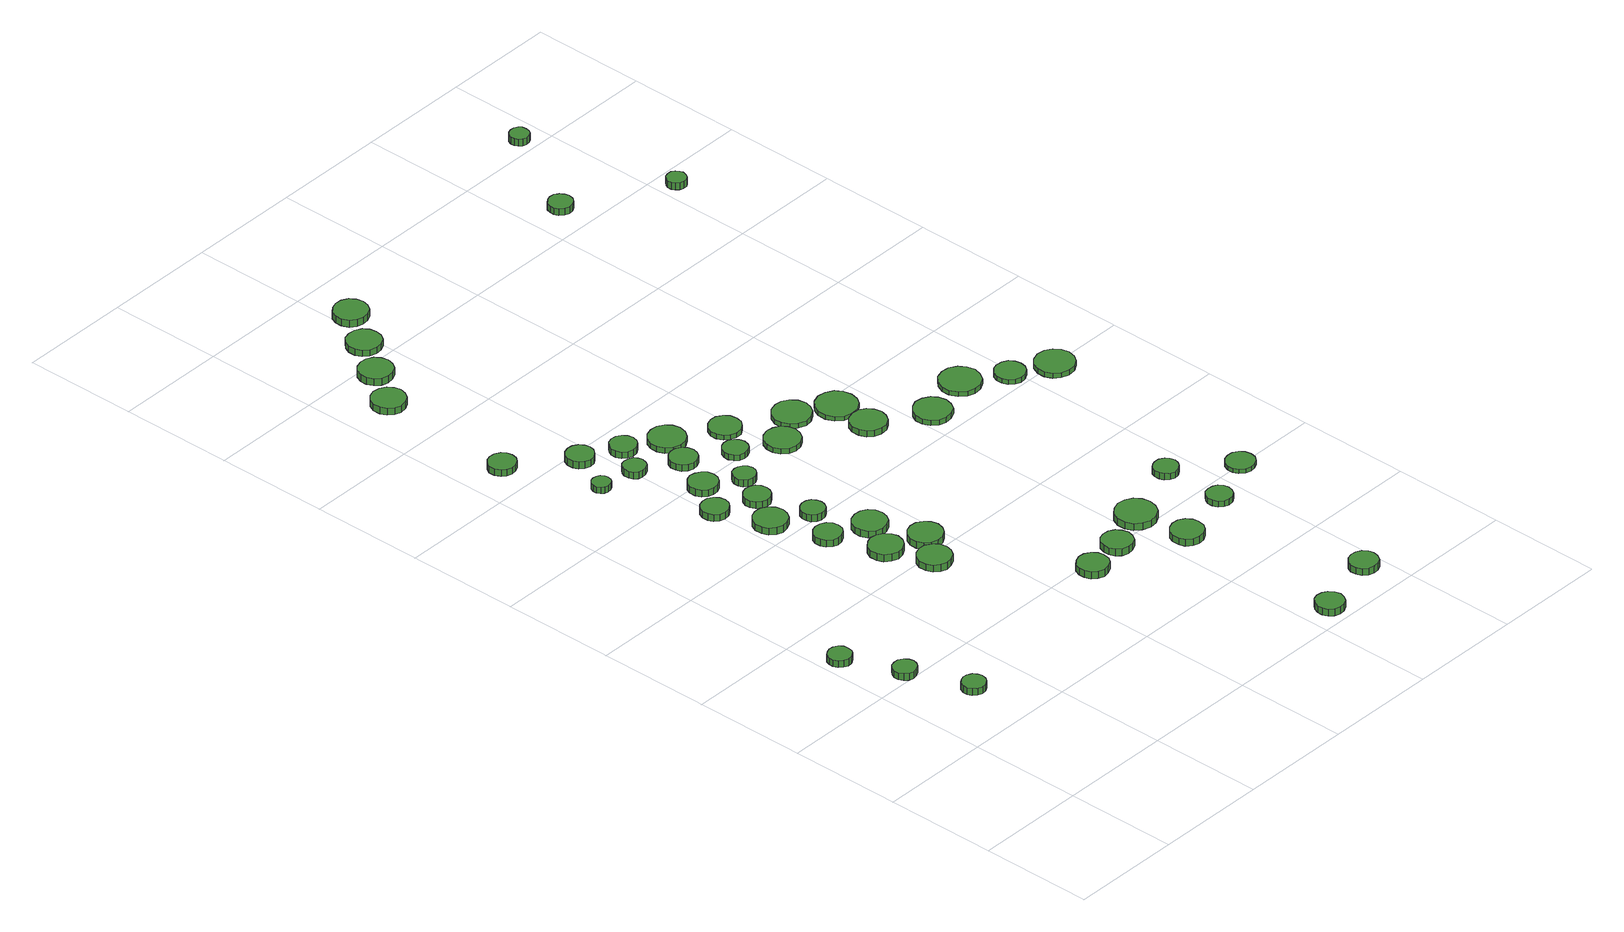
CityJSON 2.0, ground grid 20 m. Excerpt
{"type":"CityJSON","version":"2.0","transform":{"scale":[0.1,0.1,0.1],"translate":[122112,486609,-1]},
"CityObjects":{
"tree1":{"type":"SolitaryVegetationObject","attributes":{"function":"something"},"geometry":[{"type":"MultiSurface","lod":"1","boundaries":[[[0,1,2,3,4,5,6,7,8,9,10,11,12,13,14]],[[15,16,17,18,19,20,21,22,23,24,25,26,27,28,29]],[[0,29,28,1]],[[1,28,27,2]],[[2,27,26,3]],[[3,26,25,4]],[[4,25,24,5]],[[5,24,23,6]],[[6,23,22,7]],[[7,22,21,8]],[[8,21,20,9]],[[9,20,19,10]],[[10,19,18,11]],[[11,18,17,12]],[[12,17,16,13]],[[13,16,15,14]],[[14,15,29,0]]]}]},
"tree2":{"type":"SolitaryVegetationObject","attributes":{"function":"something"},"geometry":[{"type":"MultiSurface","lod":"1","boundaries":[[[30,31,32,33,34,35,36,37,38,39,40,41,42,43,44]],[[45,46,47,48,49,50,51,52,53,54,55,56,57,58,59]],[[30,59,58,31]],[[31,58,57,32]],[[32,57,56,33]],[[33,56,55,34]],[[34,55,54,35]],[[35,54,53,36]],[[36,53,52,37]],[[37,52,51,38]],[[38,51,50,39]],[[39,50,49,40]],[[40,49,48,41]],[[41,48,47,42]],[[42,47,46,43]],[[43,46,45,44]],[[44,45,59,30]]]}]},
"tree3":{"type":"SolitaryVegetationObject","attributes":{"function":"something"},"geometry":[{"type":"MultiSurface","lod":"1","boundaries":[[[60,61,62,63,64,65,66,67,68,69,70,71,72,73,74]],[[75,76,77,78,79,80,81,82,83,84,85,86,87,88,89]],[[60,89,88,61]],[[61,88,87,62]],[[62,87,86,63]],[[63,86,85,64]],[[64,85,84,65]],[[65,84,83,66]],[[66,83,82,67]],[[67,82,81,68]],[[68,81,80,69]],[[69,80,79,70]],[[70,79,78,71]],[[71,78,77,72]],[[72,77,76,73]],[[73,76,75,74]],[[74,75,89,60]]]}]},
"tree4":{"type":"SolitaryVegetationObject","attributes":{"function":"something"},"geometry":[{"type":"MultiSurface","lod":"1","boundaries":[[[90,91,92,93,94,95,96,97,98,99,100,101,102,103,104]],[[105,106,107,108,109,110,111,112,113,114,115,116,117,118,119]],[[90,119,118,91]],[[91,118,117,92]],[[92,117,116,93]],[[93,116,115,94]],[[94,115,114,95]],[[95,114,113,96]],[[96,113,112,97]],[[97,112,111,98]],[[98,111,110,99]],[[99,110,109,100]],[[100,109,108,101]],[[101,108,107,102]],[[102,107,106,103]],[[103,106,105,104]],[[104,105,119,90]]]}]},
"tree5":{"type":"SolitaryVegetationObject","attributes":{"function":"something"},"geometry":[{"type":"MultiSurface","lod":"1","boundaries":[[[120,121,122,123,124,125,126,127,128,129,130,131,132,133,134]],[[135,136,137,138,139,140,141,142,143,144,145,146,147,148,149]],[[120,149,148,121]],[[121,148,147,122]],[[122,147,146,123]],[[123,146,145,124]],[[124,145,144,125]],[[125,144,143,126]],[[126,143,142,127]],[[127,142,141,128]],[[128,141,140,129]],[[129,140,139,130]],[[130,139,138,131]],[[131,138,137,132]],[[132,137,136,133]],[[133,136,135,134]],[[134,135,149,120]]]}]},
"tree6":{"type":"SolitaryVegetationObject","attributes":{"function":"something"},"geometry":[{"type":"MultiSurface","lod":"1","boundaries":[[[150,151,152,153,154,155,156,157,158,159,160,161,162,163,164]],[[165,166,167,168,169,170,171,172,173,174,175,176,177,178,179]],[[150,179,178,151]],[[151,178,177,152]],[[152,177,176,153]],[[153,176,175,154]],[[154,175,174,155]],[[155,174,173,156]],[[156,173,172,157]],[[157,172,171,158]],[[158,171,170,159]],[[159,170,169,160]],[[160,169,168,161]],[[161,168,167,162]],[[162,167,166,163]],[[163,166,165,164]],[[164,165,179,150]]]}]},
"tree7":{"type":"SolitaryVegetationObject","attributes":{"function":"something"},"geometry":[{"type":"MultiSurface","lod":"1","boundaries":[[[180,181,182,183,184,185,186,187,188,189,190,191,192,193,194]],[[195,196,197,198,199,200,201,202,203,204,205,206,207,208,209]],[[180,209,208,181]],[[181,208,207,182]],[[182,207,206,183]],[[183,206,205,184]],[[184,205,204,185]],[[185,204,203,186]],[[186,203,202,187]],[[187,202,201,188]],[[188,201,200,189]],[[189,200,199,190]],[[190,199,198,191]],[[191,198,197,192]],[[192,197,196,193]],[[193,196,195,194]],[[194,195,209,180]]]}]},
"tree8":{"type":"SolitaryVegetationObject","attributes":{"function":"something"},"geometry":[{"type":"MultiSurface","lod":"1","boundaries":[[[210,211,212,213,214,215,216,217,218,219,220,221,222,223,224]],[[225,226,227,228,229,230,231,232,233,234,235,236,237,238,239]],[[210,239,238,211]],[[211,238,237,212]],[[212,237,236,213]],[[213,236,235,214]],[[214,235,234,215]],[[215,234,233,216]],[[216,233,232,217]],[[217,232,231,218]],[[218,231,230,219]],[[219,230,229,220]],[[220,229,228,221]],[[221,228,227,222]],[[222,227,226,223]],[[223,226,225,224]],[[224,225,239,210]]]}]},
"tree9":{"type":"SolitaryVegetationObject","attributes":{"function":"something"},"geometry":[{"type":"MultiSurface","lod":"1","boundaries":[[[240,241,242,243,244,245,246,247,248,249,250,251,252,253,254]],[[255,256,257,258,259,260,261,262,263,264,265,266,267,268,269]],[[240,269,268,241]],[[241,268,267,242]],[[242,267,266,243]],[[243,266,265,244]],[[244,265,264,245]],[[245,264,263,246]],[[246,263,262,247]],[[247,262,261,248]],[[248,261,260,249]],[[249,260,259,250]],[[250,259,258,251]],[[251,258,257,252]],[[252,257,256,253]],[[253,256,255,254]],[[254,255,269,240]]]}]},
"tree10":{"type":"SolitaryVegetationObject","attributes":{"function":"something"},"geometry":[{"type":"MultiSurface","lod":"1","boundaries":[[[270,271,272,273,274,275,276,277,278,279,280,281,282,283,284]],[[285,286,287,288,289,290,291,292,293,294,295,296,297,298,299]],[[270,299,298,271]],[[271,298,297,272]],[[272,297,296,273]],[[273,296,295,274]],[[274,295,294,275]],[[275,294,293,276]],[[276,293,292,277]],[[277,292,291,278]],[[278,291,290,279]],[[279,290,289,280]],[[280,289,288,281]],[[281,288,287,282]],[[282,287,286,283]],[[283,286,285,284]],[[284,285,299,270]]]}]},
"tree11":{"type":"SolitaryVegetationObject","attributes":{"function":"something"},"geometry":[{"type":"MultiSurface","lod":"1","boundaries":[[[300,301,302,303,304,305,306,307,308,309,310,311,312,313,314]],[[315,316,317,318,319,320,321,322,323,324,325,326,327,328,329]],[[300,329,328,301]],[[301,328,327,302]],[[302,327,326,303]],[[303,326,325,304]],[[304,325,324,305]],[[305,324,323,306]],[[306,323,322,307]],[[307,322,321,308]],[[308,321,320,309]],[[309,320,319,310]],[[310,319,318,311]],[[311,318,317,312]],[[312,317,316,313]],[[313,316,315,314]],[[314,315,329,300]]]}]},
"tree12":{"type":"SolitaryVegetationObject","attributes":{"function":"something"},"geometry":[{"type":"MultiSurface","lod":"1","boundaries":[[[330,331,332,333,334,335,336,337,338,339,340,341,342,343,344]],[[345,346,347,348,349,350,351,352,353,354,355,356,357,358,359]],[[330,359,358,331]],[[331,358,357,332]],[[332,357,356,333]],[[333,356,355,334]],[[334,355,354,335]],[[335,354,353,336]],[[336,353,352,337]],[[337,352,351,338]],[[338,351,350,339]],[[339,350,349,340]],[[340,349,348,341]],[[341,348,347,342]],[[342,347,346,343]],[[343,346,345,344]],[[344,345,359,330]]]}]},
"tree13":{"type":"SolitaryVegetationObject","attributes":{"function":"something"},"geometry":[{"type":"MultiSurface","lod":"1","boundaries":[[[360,361,362,363,364,365,366,367,368,369,370,371,372,373,374]],[[375,376,377,378,379,380,381,382,383,384,385,386,387,388,389]],[[360,389,388,361]],[[361,388,387,362]],[[362,387,386,363]],[[363,386,385,364]],[[364,385,384,365]],[[365,384,383,366]],[[366,383,382,367]],[[367,382,381,368]],[[368,381,380,369]],[[369,380,379,370]],[[370,379,378,371]],[[371,378,377,372]],[[372,377,376,373]],[[373,376,375,374]],[[374,375,389,360]]]}]},
"tree14":{"type":"SolitaryVegetationObject","attributes":{"function":"something"},"geometry":[{"type":"MultiSurface","lod":"1","boundaries":[[[390,391,392,393,394,395,396,397,398,399,400,401,402,403,404]],[[405,406,407,408,409,410,411,412,413,414,415,416,417,418,419]],[[390,419,418,391]],[[391,418,417,392]],[[392,417,416,393]],[[393,416,415,394]],[[394,415,414,395]],[[395,414,413,396]],[[396,413,412,397]],[[397,412,411,398]],[[398,411,410,399]],[[399,410,409,400]],[[400,409,408,401]],[[401,408,407,402]],[[402,407,406,403]],[[403,406,405,404]],[[404,405,419,390]]]}]},
"tree15":{"type":"SolitaryVegetationObject","attributes":{"function":"something"},"geometry":[{"type":"MultiSurface","lod":"1","boundaries":[[[420,421,422,423,424,425,426,427,428,429,430,431,432,433,434]],[[435,436,437,438,439,440,441,442,443,444,445,446,447,448,449]],[[420,449,448,421]],[[421,448,447,422]],[[422,447,446,423]],[[423,446,445,424]],[[424,445,444,425]],[[425,444,443,426]],[[426,443,442,427]],[[427,442,441,428]],[[428,441,440,429]],[[429,440,439,430]],[[430,439,438,431]],[[431,438,437,432]],[[432,437,436,433]],[[433,436,435,434]],[[434,435,449,420]]]}]},
"tree16":{"type":"SolitaryVegetationObject","attributes":{"function":"something"},"geometry":[{"type":"MultiSurface","lod":"1","boundaries":[[[450,451,452,453,454,455,456,457,458,459,460,461,462,463,464]],[[465,466,467,468,469,470,471,472,473,474,475,476,477,478,479]],[[450,479,478,451]],[[451,478,477,452]],[[452,477,476,453]],[[453,476,475,454]],[[454,475,474,455]],[[455,474,473,456]],[[456,473,472,457]],[[457,472,471,458]],[[458,471,470,459]],[[459,470,469,460]],[[460,469,468,461]],[[461,468,467,462]],[[462,467,466,463]],[[463,466,465,464]],[[464,465,479,450]]]}]},
"tree17":{"type":"SolitaryVegetationObject","attributes":{"function":"something"},"geometry":[{"type":"MultiSurface","lod":"1","boundaries":[[[480,481,482,483,484,485,486,487,488,489,490,491,492,493,494]],[[495,496,497,498,499,500,501,502,503,504,505,506,507,508,509]],[[480,509,508,481]],[[481,508,507,482]],[[482,507,506,483]],[[483,506,505,484]],[[484,505,504,485]],[[485,504,503,486]],[[486,503,502,487]],[[487,502,501,488]],[[488,501,500,489]],[[489,500,499,490]],[[490,499,498,491]],[[491,498,497,492]],[[492,497,496,493]],[[493,496,495,494]],[[494,495,509,480]]]}]},
"tree18":{"type":"SolitaryVegetationObject","attributes":{"function":"something"},"geometry":[{"type":"MultiSurface","lod":"1","boundaries":[[[510,511,512,513,514,515,516,517,518,519,520,521,522,523,524]],[[525,526,527,528,529,530,531,532,533,534,535,536,537,538,539]],[[510,539,538,511]],[[511,538,537,512]],[[512,537,536,513]],[[513,536,535,514]],[[514,535,534,515]],[[515,534,533,516]],[[516,533,532,517]],[[517,532,531,518]],[[518,531,530,519]],[[519,530,529,520]],[[520,529,528,521]],[[521,528,527,522]],[[522,527,526,523]],[[523,526,525,524]],[[524,525,539,510]]]}]},
"tree19":{"type":"SolitaryVegetationObject","attributes":{"function":"something"},"geometry":[{"type":"MultiSurface","lod":"1","boundaries":[[[540,541,542,543,544,545,546,547,548,549,550,551,552,553,554]],[[555,556,557,558,559,560,561,562,563,564,565,566,567,568,569]],[[540,569,568,541]],[[541,568,567,542]],[[542,567,566,543]],[[543,566,565,544]],[[544,565,564,545]],[[545,564,563,546]],[[546,563,562,547]],[[547,562,561,548]],[[548,561,560,549]],[[549,560,559,550]],[[550,559,558,551]],[[551,558,557,552]],[[552,557,556,553]],[[553,556,555,554]],[[554,555,569,540]]]}]},
"tree20":{"type":"SolitaryVegetationObject","attributes":{"function":"something"},"geometry":[{"type":"MultiSurface","lod":"1","boundaries":[[[570,571,572,573,574,575,576,577,578,579,580,581,582,583,584]],[[585,586,587,588,589,590,591,592,593,594,595,596,597,598,599]],[[570,599,598,571]],[[571,598,597,572]],[[572,597,596,573]],[[573,596,595,574]],[[574,595,594,575]],[[575,594,593,576]],[[576,593,592,577]],[[577,592,591,578]],[[578,591,590,579]],[[579,590,589,580]],[[580,589,588,581]],[[581,588,587,582]],[[582,587,586,583]],[[583,586,585,584]],[[584,585,599,570]]]}]},
"tree21":{"type":"SolitaryVegetationObject","attributes":{"function":"something"},"geometry":[{"type":"MultiSurface","lod":"1","boundaries":[[[600,601,602,603,604,605,606,607,608,609,610,611,612,613,614]],[[615,616,617,618,619,620,621,622,623,624,625,626,627,628,629]],[[600,629,628,601]],[[601,628,627,602]],[[602,627,626,603]],[[603,626,625,604]],[[604,625,624,605]],[[605,624,623,606]],[[606,623,622,607]],[[607,622,621,608]],[[608,621,620,609]],[[609,620,619,610]],[[610,619,618,611]],[[611,618,617,612]],[[612,617,616,613]],[[613,616,615,614]],[[614,615,629,600]]]}]},
"tree22":{"type":"SolitaryVegetationObject","attributes":{"function":"something"},"geometry":[{"type":"MultiSurface","lod":"1","boundaries":[[[630,631,632,633,634,635,636,637,638,639,640,641,642,643,644]],[[645,646,647,648,649,650,651,652,653,654,655,656,657,658,659]],[[630,659,658,631]],[[631,658,657,632]],[[632,657,656,633]],[[633,656,655,634]],[[634,655,654,635]],[[635,654,653,636]],[[636,653,652,637]],[[637,652,651,638]],[[638,651,650,639]],[[639,650,649,640]],[[640,649,648,641]],[[641,648,647,642]],[[642,647,646,643]],[[643,646,645,644]],[[644,645,659,630]]]}]},
"tree23":{"type":"SolitaryVegetationObject","attributes":{"function":"something"},"geometry":[{"type":"MultiSurface","lod":"1","boundaries":[[[660,661,662,663,664,665,666,667,668,669,670,671,672,673,674]],[[675,676,677,678,679,680,681,682,683,684,685,686,687,688,689]],[[660,689,688,661]],[[661,688,687,662]],[[662,687,686,663]],[[663,686,685,664]],[[664,685,684,665]],[[665,684,683,666]],[[666,683,682,667]],[[667,682,681,668]],[[668,681,680,669]],[[669,680,679,670]],[[670,679,678,671]],[[671,678,677,672]],[[672,677,676,673]],[[673,676,675,674]],[[674,675,689,660]]]}]},
"tree24":{"type":"SolitaryVegetationObject","attributes":{"function":"something"},"geometry":[{"type":"MultiSurface","lod":"1","boundaries":[[[690,691,692,693,694,695,696,697,698,699,700,701,702,703,704]],[[705,706,707,708,709,710,711,712,713,714,715,716,717,718,719]],[[690,719,718,691]],[[691,718,717,692]],[[692,717,716,693]],[[693,716,715,694]],[[694,715,714,695]],[[695,714,713,696]],[[696,713,712,697]],[[697,712,711,698]],[[698,711,710,699]],[[699,710,709,700]],[[700,709,708,701]],[[701,708,707,702]],[[702,707,706,703]],[[703,706,705,704]],[[704,705,719,690]]]}]},
"tree25":{"type":"SolitaryVegetationObject","attributes":{"function":"something"},"geometry":[{"type":"MultiSurface","lod":"1","boundaries":[[[720,721,722,723,724,725,726,727,728,729,730,731,732,733,734]],[[735,736,737,738,739,740,741,742,743,744,745,746,747,748,749]],[[720,749,748,721]],[[721,748,747,722]],[[722,747,746,723]],[[723,746,745,724]],[[724,745,744,725]],[[725,744,743,726]],[[726,743,742,727]],[[727,742,741,728]],[[728,741,740,729]],[[729,740,739,730]],[[730,739,738,731]],[[731,738,737,732]],[[732,737,736,733]],[[733,736,735,734]],[[734,735,749,720]]]}]},
"tree26":{"type":"SolitaryVegetationObject","attributes":{"function":"something"},"geometry":[{"type":"MultiSurface","lod":"1","boundaries":[[[750,751,752,753,754,755,756,757,758,759,760,761,762,763,764]],[[765,766,767,768,769,770,771,772,773,774,775,776,777,778,779]],[[750,779,778,751]],[[751,778,777,752]],[[752,777,776,753]],[[753,776,775,754]],[[754,775,774,755]],[[755,774,773,756]],[[756,773,772,757]],[[757,772,771,758]],[[758,771,770,759]],[[759,770,769,760]],[[760,769,768,761]],[[761,768,767,762]],[[762,767,766,763]],[[763,766,765,764]],[[764,765,779,750]]]}]},
"tree27":{"type":"SolitaryVegetationObject","attributes":{"function":"something"},"geometry":[{"type":"MultiSurface","lod":"1","boundaries":[[[780,781,782,783,784,785,786,787,788,789,790,791,792,793,794]],[[795,796,797,798,799,800,801,802,803,804,805,806,807,808,809]],[[780,809,808,781]],[[781,808,807,782]],[[782,807,806,783]],[[783,806,805,784]],[[784,805,804,785]],[[785,804,803,786]],[[786,803,802,787]],[[787,802,801,788]],[[788,801,800,789]],[[789,800,799,790]],[[790,799,798,791]],[[791,798,797,792]],[[792,797,796,793]],[[793,796,795,794]],[[794,795,809,780]]]}]},
"tree28":{"type":"SolitaryVegetationObject","attributes":{"function":"something"},"geometry":[{"type":"MultiSurface","lod":"1","boundaries":[[[810,811,812,813,814,815,816,817,818,819,820,821,822,823,824]],[[825,826,827,828,829,830,831,832,833,834,835,836,837,838,839]],[[810,839,838,811]],[[811,838,837,812]],[[812,837,836,813]],[[813,836,835,814]],[[814,835,834,815]],[[815,834,833,816]],[[816,833,832,817]],[[817,832,831,818]],[[818,831,830,819]],[[819,830,829,820]],[[820,829,828,821]],[[821,828,827,822]],[[822,827,826,823]],[[823,826,825,824]],[[824,825,839,810]]]}]},
"tree29":{"type":"SolitaryVegetationObject","attributes":{"function":"something"},"geometry":[{"type":"MultiSurface","lod":"1","boundaries":[[[840,841,842,843,844,845,846,847,848,849,850,851,852,853,854]],[[855,856,857,858,859,860,861,862,863,864,865,866,867,868,869]],[[840,869,868,841]],[[841,868,867,842]],[[842,867,866,843]],[[843,866,865,844]],[[844,865,864,845]],[[845,864,863,846]],[[846,863,862,847]],[[847,862,861,848]],[[848,861,860,849]],[[849,860,859,850]],[[850,859,858,851]],[[851,858,857,852]],[[852,857,856,853]],[[853,856,855,854]],[[854,855,869,840]]]}]},
"tree30":{"type":"SolitaryVegetationObject","attributes":{"function":"something"},"geometry":[{"type":"MultiSurface","lod":"1","boundaries":[[[870,871,872,873,874,875,876,877,878,879,880,881,882,883,884]],[[885,886,887,888,889,890,891,892,893,894,895,896,897,898,899]],[[870,899,898,871]],[[871,898,897,872]],[[872,897,896,873]],[[873,896,895,874]],[[874,895,894,875]],[[875,894,893,876]],[[876,893,892,877]],[[877,892,891,878]],[[878,891,890,879]],[[879,890,889,880]],[[880,889,888,881]],[[881,888,887,882]],[[882,887,886,883]],[[883,886,885,884]],[[884,885,899,870]]]}]},
"tree31":{"type":"SolitaryVegetationObject","attributes":{"function":"something"},"geometry":[{"type":"MultiSurface","lod":"1","boundaries":[[[900,901,902,903,904,905,906,907,908,909,910,911,912,913,914]],[[915,916,917,918,919,920,921,922,923,924,925,926,927,928,929]],[[900,929,928,901]],[[901,928,927,902]],[[902,927,926,903]],[[903,926,925,904]],[[904,925,924,905]],[[905,924,923,906]],[[906,923,922,907]],[[907,922,921,908]],[[908,921,920,909]],[[909,920,919,910]],[[910,919,918,911]],[[911,918,917,912]],[[912,917,916,913]],[[913,916,915,914]],[[914,915,929,900]]]}]},
"tree32":{"type":"SolitaryVegetationObject","attributes":{"function":"something"},"geometry":[{"type":"MultiSurface","lod":"1","boundaries":[[[930,931,932,933,934,935,936,937,938,939,940,941,942,943,944]],[[945,946,947,948,949,950,951,952,953,954,955,956,957,958,959]],[[930,959,958,931]],[[931,958,957,932]],[[932,957,956,933]],[[933,956,955,934]],[[934,955,954,935]],[[935,954,953,936]],[[936,953,952,937]],[[937,952,951,938]],[[938,951,950,939]],[[939,950,949,940]],[[940,949,948,941]],[[941,948,947,942]],[[942,947,946,943]],[[943,946,945,944]],[[944,945,959,930]]]}]},
"tree33":{"type":"SolitaryVegetationObject","attributes":{"function":"something"},"geometry":[{"type":"MultiSurface","lod":"1","boundaries":[[[960,961,962,963,964,965,966,967,968,969,970,971,972,973,974]],[[975,976,977,978,979,980,981,982,983,984,985,986,987,988,989]],[[960,989,988,961]],[[961,988,987,962]],[[962,987,986,963]],[[963,986,985,964]],[[964,985,984,965]],[[965,984,983,966]],[[966,983,982,967]],[[967,982,981,968]],[[968,981,980,969]],[[969,980,979,970]],[[970,979,978,971]],[[971,978,977,972]],[[972,977,976,973]],[[973,976,975,974]],[[974,975,989,960]]]}]},
"tree34":{"type":"SolitaryVegetationObject","attributes":{"function":"something"},"geometry":[{"type":"MultiSurface","lod":"1","boundaries":[[[990,991,992,993,994,995,996,997,998,999,1000,1001,1002,1003,1004]],[[1005,1006,1007,1008,1009,1010,1011,1012,1013,1014,1015,1016,1017,1018,1019]],[[990,1019,1018,991]],[[991,1018,1017,992]],[[992,1017,1016,993]],[[993,1016,1015,994]],[[994,1015,1014,995]],[[995,1014,1013,996]],[[996,1013,1012,997]],[[997,1012,1011,998]],[[998,1011,1010,999]],[[999,1010,1009,1000]],[[1000,1009,1008,1001]],[[1001,1008,1007,1002]],[[1002,1007,1006,1003]],[[1003,1006,1005,1004]],[[1004,1005,1019,990]]]}]},
"tree35":{"type":"SolitaryVegetationObject","attributes":{"function":"something"},"geometry":[{"type":"MultiSurface","lod":"1","boundaries":[[[1020,1021,1022,1023,1024,1025,1026,1027,1028,1029,1030,1031,1032,1033,1034]],[[1035,1036,1037,1038,1039,1040,1041,1042,1043,1044,1045,1046,1047,1048,1049]],[[1020,1049,1048,1021]],[[1021,1048,1047,1022]],[[1022,1047,1046,1023]],[[1023,1046,1045,1024]],[[1024,1045,1044,1025]],[[1025,1044,1043,1026]],[[1026,1043,1042,1027]],[[1027,1042,1041,1028]],[[1028,1041,1040,1029]],[[1029,1040,1039,1030]],[[1030,1039,1038,1031]],[[1031,1038,1037,1032]],[[1032,1037,1036,1033]],[[1033,1036,1035,1034]],[[1034,1035,1049,1020]]]}]},
"tree36":{"type":"SolitaryVegetationObject","attributes":{"function":"something"},"geometry":[{"type":"MultiSurface","lod":"1","boundaries":[[[1050,1051,1052,1053,1054,1055,1056,1057,1058,1059,1060,1061,1062,1063,1064]],[[1065,1066,1067,1068,1069,1070,1071,1072,1073,1074,1075,1076,1077,1078,1079]],[[1050,1079,1078,1051]],[[1051,1078,1077,1052]],[[1052,1077,1076,1053]],[[1053,1076,1075,1054]],[[1054,1075,1074,1055]],[[1055,1074,1073,1056]],[[1056,1073,1072,1057]],[[1057,1072,1071,1058]],[[1058,1071,1070,1059]],[[1059,1070,1069,1060]],[[1060,1069,1068,1061]],[[1061,1068,1067,1062]],[[1062,1067,1066,1063]],[[1063,1066,1065,1064]],[[1064,1065,1079,1050]]]}]},
"tree37":{"type":"SolitaryVegetationObject","attributes":{"function":"something"},"geometry":[{"type":"MultiSurface","lod":"1","boundaries":[[[1080,1081,1082,1083,1084,1085,1086,1087,1088,1089,1090,1091,1092,1093,1094]],[[1095,1096,1097,1098,1099,1100,1101,1102,1103,1104,1105,1106,1107,1108,1109]],[[1080,1109,1108,1081]],[[1081,1108,1107,1082]],[[1082,1107,1106,1083]],[[1083,1106,1105,1084]],[[1084,1105,1104,1085]],[[1085,1104,1103,1086]],[[1086,1103,1102,1087]],[[1087,1102,1101,1088]],[[1088,1101,1100,1089]],[[1089,1100,1099,1090]],[[1090,1099,1098,1091]],[[1091,1098,1097,1092]],[[1092,1097,1096,1093]],[[1093,1096,1095,1094]],[[1094,1095,1109,1080]]]}]},
"tree38":{"type":"SolitaryVegetationObject","attributes":{"function":"something"},"geometry":[{"type":"MultiSurface","lod":"1","boundaries":[[[1110,1111,1112,1113,1114,1115,1116,1117,1118,1119,1120,1121,1122,1123,1124]],[[1125,1126,1127,1128,1129,1130,1131,1132,1133,1134,1135,1136,1137,1138,1139]],[[1110,1139,1138,1111]],[[1111,1138,1137,1112]],[[1112,1137,1136,1113]],[[1113,1136,1135,1114]],[[1114,1135,1134,1115]],[[1115,1134,1133,1116]],[[1116,1133,1132,1117]],[[1117,1132,1131,1118]],[[1118,1131,1130,1119]],[[1119,1130,1129,1120]],[[1120,1129,1128,1121]],[[1121,1128,1127,1122]],[[1122,1127,1126,1123]],[[1123,1126,1125,1124]],[[1124,1125,1139,1110]]]}]},
"tree39":{"type":"SolitaryVegetationObject","attributes":{"function":"something"},"geometry":[{"type":"MultiSurface","lod":"1","boundaries":[[[1140,1141,1142,1143,1144,1145,1146,1147,1148,1149,1150,1151,1152,1153,1154]],[[1155,1156,1157,1158,1159,1160,1161,1162,1163,1164,1165,1166,1167,1168,1169]],[[1140,1169,1168,1141]],[[1141,1168,1167,1142]],[[1142,1167,1166,1143]],[[1143,1166,1165,1144]],[[1144,1165,1164,1145]],[[1145,1164,1163,1146]],[[1146,1163,1162,1147]],[[1147,1162,1161,1148]],[[1148,1161,1160,1149]],[[1149,1160,1159,1150]],[[1150,1159,1158,1151]],[[1151,1158,1157,1152]],[[1152,1157,1156,1153]],[[1153,1156,1155,1154]],[[1154,1155,1169,1140]]]}]},
"tree40":{"type":"SolitaryVegetationObject","attributes":{"function":"something"},"geometry":[{"type":"MultiSurface","lod":"1","boundaries":[[[1170,1171,1172,1173,1174,1175,1176,1177,1178,1179,1180,1181,1182,1183,1184]],[[1185,1186,1187,1188,1189,1190,1191,1192,1193,1194,1195,1196,1197,1198,1199]],[[1170,1199,1198,1171]],[[1171,1198,1197,1172]],[[1172,1197,1196,1173]],[[1173,1196,1195,1174]],[[1174,1195,1194,1175]],[[1175,1194,1193,1176]],[[1176,1193,1192,1177]],[[1177,1192,1191,1178]],[[1178,1191,1190,1179]],[[1179,1190,1189,1180]],[[1180,1189,1188,1181]],[[1181,1188,1187,1182]],[[1182,1187,1186,1183]],[[1183,1186,1185,1184]],[[1184,1185,1199,1170]]]}]},
"tree41":{"type":"SolitaryVegetationObject","attributes":{"function":"something"},"geometry":[{"type":"MultiSurface","lod":"1","boundaries":[[[1200,1201,1202,1203,1204,1205,1206,1207,1208,1209,1210,1211,1212,1213,1214]],[[1215,1216,1217,1218,1219,1220,1221,1222,1223,1224,1225,1226,1227,1228,1229]],[[1200,1229,1228,1201]],[[1201,1228,1227,1202]],[[1202,1227,1226,1203]],[[1203,1226,1225,1204]],[[1204,1225,1224,1205]],[[1205,1224,1223,1206]],[[1206,1223,1222,1207]],[[1207,1222,1221,1208]],[[1208,1221,1220,1209]],[[1209,1220,1219,1210]],[[1210,1219,1218,1211]],[[1211,1218,1217,1212]],[[1212,1217,1216,1213]],[[1213,1216,1215,1214]],[[1214,1215,1229,1200]]]}]},
"tree42":{"type":"SolitaryVegetationObject","attributes":{"function":"something"},"geometry":[{"type":"MultiSurface","lod":"1","boundaries":[[[1230,1231,1232,1233,1234,1235,1236,1237,1238,1239,1240,1241,1242,1243,1244]],[[1245,1246,1247,1248,1249,1250,1251,1252,1253,1254,1255,1256,1257,1258,1259]],[[1230,1259,1258,1231]],[[1231,1258,1257,1232]],[[1232,1257,1256,1233]],[[1233,1256,1255,1234]],[[1234,1255,1254,1235]],[[1235,1254,1253,1236]],[[1236,1253,1252,1237]],[[1237,1252,1251,1238]],[[1238,1251,1250,1239]],[[1239,1250,1249,1240]],[[1240,1249,1248,1241]],[[1241,1248,1247,1242]],[[1242,1247,1246,1243]],[[1243,1246,1245,1244]],[[1244,1245,1259,1230]]]}]},
"tree43":{"type":"SolitaryVegetationObject","attributes":{"function":"something"},"geometry":[{"type":"MultiSurface","lod":"1","boundaries":[[[1260,1261,1262,1263,1264,1265,1266,1267,1268,1269,1270,1271,1272,1273,1274]],[[1275,1276,1277,1278,1279,1280,1281,1282,1283,1284,1285,1286,1287,1288,1289]],[[1260,1289,1288,1261]],[[1261,1288,1287,1262]],[[1262,1287,1286,1263]],[[1263,1286,1285,1264]],[[1264,1285,1284,1265]],[[1265,1284,1283,1266]],[[1266,1283,1282,1267]],[[1267,1282,1281,1268]],[[1268,1281,1280,1269]],[[1269,1280,1279,1270]],[[1270,1279,1278,1271]],[[1271,1278,1277,1272]],[[1272,1277,1276,1273]],[[1273,1276,1275,1274]],[[1274,1275,1289,1260]]]}]},
"tree44":{"type":"SolitaryVegetationObject","attributes":{"function":"something"},"geometry":[{"type":"MultiSurface","lod":"1","boundaries":[[[1290,1291,1292,1293,1294,1295,1296,1297,1298,1299,1300,1301,1302,1303,1304]],[[1305,1306,1307,1308,1309,1310,1311,1312,1313,1314,1315,1316,1317,1318,1319]],[[1290,1319,1318,1291]],[[1291,1318,1317,1292]],[[1292,1317,1316,1293]],[[1293,1316,1315,1294]],[[1294,1315,1314,1295]],[[1295,1314,1313,1296]],[[1296,1313,1312,1297]],[[1297,1312,1311,1298]],[[1298,1311,1310,1299]],[[1299,1310,1309,1300]],[[1300,1309,1308,1301]],[[1301,1308,1307,1302]],[[1302,1307,1306,1303]],[[1303,1306,1305,1304]],[[1304,1305,1319,1290]]]}]},
"tree45":{"type":"SolitaryVegetationObject","attributes":{"function":"something"},"geometry":[{"type":"MultiSurface","lod":"1","boundaries":[[[1320,1321,1322,1323,1324,1325,1326,1327,1328,1329,1330,1331,1332,1333,1334]],[[1335,1336,1337,1338,1339,1340,1341,1342,1343,1344,1345,1346,1347,1348,1349]],[[1320,1349,1348,1321]],[[1321,1348,1347,1322]],[[1322,1347,1346,1323]],[[1323,1346,1345,1324]],[[1324,1345,1344,1325]],[[1325,1344,1343,1326]],[[1326,1343,1342,1327]],[[1327,1342,1341,1328]],[[1328,1341,1340,1329]],[[1329,1340,1339,1330]],[[1330,1339,1338,1331]],[[1331,1338,1337,1332]],[[1332,1337,1336,1333]],[[1333,1336,1335,1334]],[[1334,1335,1349,1320]]]}]},
"tree46":{"type":"SolitaryVegetationObject","attributes":{"function":"something"},"geometry":[{"type":"MultiSurface","lod":"1","boundaries":[[[1350,1351,1352,1353,1354,1355,1356,1357,1358,1359,1360,1361,1362,1363,1364]],[[1365,1366,1367,1368,1369,1370,1371,1372,1373,1374,1375,1376,1377,1378,1379]],[[1350,1379,1378,1351]],[[1351,1378,1377,1352]],[[1352,1377,1376,1353]],[[1353,1376,1375,1354]],[[1354,1375,1374,1355]],[[1355,1374,1373,1356]],[[1356,1373,1372,1357]],[[1357,1372,1371,1358]],[[1358,1371,1370,1359]],[[1359,1370,1369,1360]],[[1360,1369,1368,1361]],[[1361,1368,1367,1362]],[[1362,1367,1366,1363]],[[1363,1366,1365,1364]],[[1364,1365,1379,1350]]]}]},
"tree47":{"type":"SolitaryVegetationObject","attributes":{"function":"something"},"geometry":[{"type":"MultiSurface","lod":"1","boundaries":[[[1380,1381,1382,1383,1384,1385,1386,1387,1388,1389,1390,1391,1392,1393,1394]],[[1395,1396,1397,1398,1399,1400,1401,1402,1403,1404,1405,1406,1407,1408,1409]],[[1380,1409,1408,1381]],[[1381,1408,1407,1382]],[[1382,1407,1406,1383]],[[1383,1406,1405,1384]],[[1384,1405,1404,1385]],[[1385,1404,1403,1386]],[[1386,1403,1402,1387]],[[1387,1402,1401,1388]],[[1388,1401,1400,1389]],[[1389,1400,1399,1390]],[[1390,1399,1398,1391]],[[1391,1398,1397,1392]],[[1392,1397,1396,1393]],[[1393,1396,1395,1394]],[[1394,1395,1409,1380]]]}]}
},
"vertices":[
[48,513,26],[47,521,26],[42,528,26],[34,532,26],[26,533,26],[18,530,26],[11,525,26],[8,517,26],[8,509,26],[11,501,26],[18,495,26],[26,492,26],[34,493,26],[42,498,26],[47,504,26],[47,504,13],[42,498,13],[34,493,13],[26,492,13],[18,495,13],[11,501,13],[8,509,13],[8,517,13],[11,525,13],[18,530,13],[26,533,13],[34,532,13],[42,528,13],[47,521,13],[48,513,13],
[87,410,29],[85,418,29],[80,425,29],[72,430,29],[64,430,29],[56,428,29],[50,422,29],[46,414,29],[46,406,29],[50,398,29],[56,392,29],[64,390,29],[72,391,29],[80,395,29],[85,402,29],[85,402,16],[80,395,16],[72,391,16],[64,390,16],[56,392,16],[50,398,16],[46,406,16],[46,414,16],[50,422,16],[56,428,16],[64,430,16],[72,430,16],[80,425,16],[85,418,16],[87,410,16],
[125,300,32],[123,308,32],[118,315,32],[110,319,32],[102,320,32],[94,317,32],[88,312,32],[84,304,32],[84,295,32],[88,288,32],[94,282,32],[102,279,32],[110,280,32],[118,285,32],[123,291,32],[123,291,19],[118,285,19],[110,280,19],[102,279,19],[94,282,19],[88,288,19],[84,295,19],[84,304,19],[88,312,19],[94,317,19],[102,320,19],[110,319,19],[118,315,19],[123,308,19],[125,300,19],
[91,1254,27],[89,1263,27],[83,1271,27],[74,1276,27],[64,1277,27],[55,1274,27],[48,1268,27],[43,1259,27],[43,1249,27],[48,1239,27],[55,1233,27],[64,1230,27],[74,1231,27],[83,1236,27],[89,1244,27],[89,1244,15],[83,1236,15],[74,1231,15],[64,1230,15],[55,1233,15],[48,1239,15],[43,1249,15],[43,1259,15],[48,1268,15],[55,1274,15],[64,1277,15],[74,1276,15],[83,1271,15],[89,1263,15],[91,1254,15],
[146,1102,26],[145,1108,26],[141,1114,26],[135,1117,26],[128,1118,26],[122,1116,26],[117,1111,26],[114,1105,26],[114,1098,26],[117,1092,26],[122,1088,26],[128,1086,26],[135,1087,26],[141,1090,26],[145,1095,26],[145,1095,14],[141,1090,14],[135,1087,14],[128,1086,14],[122,1088,14],[117,1092,14],[114,1098,14],[114,1105,14],[117,1111,14],[122,1116,14],[128,1118,14],[135,1117,14],[141,1114,14],[145,1108,14],[146,1102,14],
[222,924,26],[220,934,26],[214,942,26],[206,947,26],[196,948,26],[186,945,26],[179,939,26],[175,929,26],[175,919,26],[179,910,26],[186,904,26],[196,901,26],[206,902,26],[214,907,26],[220,915,26],[220,915,13],[214,907,13],[206,902,13],[196,901,13],[186,904,13],[179,910,13],[175,919,13],[175,929,13],[179,939,13],[186,945,13],[196,948,13],[206,947,13],[214,942,13],[220,934,13],[222,924,13],
[262,839,26],[259,851,26],[252,860,26],[241,867,26],[229,868,26],[218,864,26],[209,856,26],[204,845,26],[204,832,26],[209,821,26],[218,813,26],[229,809,26],[241,811,26],[252,817,26],[259,827,26],[259,827,13],[252,817,13],[241,811,13],[229,809,13],[218,813,13],[209,821,13],[204,832,13],[204,845,13],[209,856,13],[218,864,13],[229,868,13],[241,867,13],[252,860,13],[259,851,13],[262,839,13],
[288,746,26],[286,756,26],[280,764,26],[271,769,26],[261,770,26],[252,767,26],[244,760,26],[240,751,26],[240,741,26],[244,732,26],[252,725,26],[261,722,26],[271,723,26],[280,728,26],[286,736,26],[286,736,13],[280,728,13],[271,723,13],[261,722,13],[252,725,13],[244,732,13],[240,741,13],[240,751,13],[244,760,13],[252,767,13],[261,770,13],[271,769,13],[280,764,13],[286,756,13],[288,746,13],
[327,655,27],[324,666,27],[317,676,27],[306,682,27],[294,684,27],[283,680,27],[273,672,27],[268,661,27],[268,648,27],[273,637,27],[283,629,27],[294,625,27],[306,627,27],[317,633,27],[324,643,27],[324,643,14],[317,633,14],[306,627,14],[294,625,14],[283,629,14],[273,637,14],[268,648,14],[268,661,14],[273,672,14],[283,680,14],[294,684,14],[306,682,14],[317,676,14],[324,666,14],[327,655,14],
[355,578,28],[352,590,28],[345,599,28],[334,606,28],[322,607,28],[311,603,28],[302,595,28],[297,584,28],[297,571,28],[302,560,28],[311,552,28],[322,548,28],[334,550,28],[345,556,28],[352,566,28],[352,566,15],[345,556,15],[334,550,15],[322,548,15],[311,552,15],[302,560,15],[297,571,15],[297,584,15],[302,595,15],[311,603,15],[322,607,15],[334,606,15],[345,599,15],[352,590,15],[355,578,15],
[191,1179,24],[189,1189,24],[183,1197,24],[175,1202,24],[165,1203,24],[155,1200,24],[148,1194,24],[144,1184,24],[144,1174,24],[148,1165,24],[155,1159,24],[165,1155,24],[175,1156,24],[183,1162,24],[189,1170,24],[189,1170,11],[183,1162,11],[175,1156,11],[165,1155,11],[155,1159,11],[148,1165,11],[144,1174,11],[144,1184,11],[148,1194,11],[155,1200,11],[165,1203,11],[175,1202,11],[183,1197,11],[189,1189,11],[191,1179,11],
[219,1094,25],[217,1102,25],[213,1108,25],[205,1112,25],[197,1113,25],[189,1111,25],[183,1105,25],[180,1098,25],[180,1089,25],[183,1082,25],[189,1076,25],[197,1074,25],[205,1075,25],[213,1079,25],[217,1086,25],[217,1086,12],[213,1079,12],[205,1075,12],[197,1074,12],[189,1076,12],[183,1082,12],[180,1089,12],[180,1098,12],[183,1105,12],[189,1111,12],[197,1113,12],[205,1112,12],[213,1108,12],[217,1102,12],[219,1094,12],
[107,1501,28],[104,1512,28],[97,1522,28],[87,1528,28],[74,1530,28],[63,1526,28],[54,1518,28],[49,1507,28],[49,1494,28],[54,1483,28],[63,1475,28],[74,1471,28],[87,1473,28],[97,1479,28],[104,1489,28],[104,1489,15],[97,1479,15],[87,1473,15],[74,1471,15],[63,1475,15],[54,1483,15],[49,1494,15],[49,1507,15],[54,1518,15],[63,1526,15],[74,1530,15],[87,1528,15],[97,1522,15],[104,1512,15],[107,1501,15],
[263,984,25],[261,995,25],[254,1003,25],[245,1008,25],[235,1010,25],[225,1006,25],[217,999,25],[213,990,25],[213,979,25],[217,969,25],[225,962,25],[235,959,25],[245,960,25],[254,965,25],[261,974,25],[261,974,12],[254,965,12],[245,960,12],[235,959,12],[225,962,12],[217,969,12],[213,979,12],[213,990,12],[217,999,12],[225,1006,12],[235,1010,12],[245,1008,12],[254,1003,12],[261,995,12],[263,984,12],
[291,898,25],[289,908,25],[284,916,25],[275,920,25],[266,921,25],[257,918,25],[250,912,25],[246,903,25],[246,894,25],[250,885,25],[257,878,25],[266,875,25],[275,876,25],[284,881,25],[289,889,25],[289,889,12],[284,881,12],[275,876,12],[266,875,12],[257,878,12],[250,885,12],[246,894,12],[246,903,12],[250,912,12],[257,918,12],[266,921,12],[275,920,12],[284,916,12],[289,908,12],[291,898,12],
[319,808,25],[317,817,25],[312,824,25],[305,828,25],[296,829,25],[288,826,25],[281,820,25],[278,812,25],[278,804,25],[281,796,25],[288,790,25],[296,787,25],[305,788,25],[312,792,25],[317,800,25],[317,800,12],[312,792,12],[305,788,12],[296,787,12],[288,790,12],[281,796,12],[278,804,12],[278,812,12],[281,820,12],[288,826,12],[296,829,12],[305,828,12],[312,824,12],[317,817,12],[319,808,12],
[360,718,25],[358,730,25],[351,740,25],[340,746,25],[328,747,25],[316,743,25],[307,735,25],[302,724,25],[302,712,25],[307,700,25],[316,692,25],[328,688,25],[340,690,25],[351,696,25],[358,706,25],[358,706,12],[351,696,12],[340,690,12],[328,688,12],[316,692,12],[307,700,12],[302,712,12],[302,724,12],[307,735,12],[316,743,12],[328,747,12],[340,746,12],[351,740,12],[358,730,12],[360,718,12],
[393,630,27],[390,642,27],[383,651,27],[372,658,27],[360,659,27],[348,655,27],[339,647,27],[334,636,27],[334,623,27],[339,612,27],[348,604,27],[360,600,27],[372,602,27],[383,608,27],[390,618,27],[390,618,14],[383,608,14],[372,602,14],[360,600,14],[348,604,14],[339,612,14],[334,623,14],[334,636,14],[339,647,14],[348,655,14],[360,659,14],[372,658,14],[383,651,14],[390,642,14],[393,630,14],
[256,1147,23],[254,1156,23],[248,1164,23],[240,1169,23],[230,1170,23],[221,1167,23],[214,1160,23],[210,1152,23],[210,1142,23],[214,1133,23],[221,1127,23],[230,1124,23],[240,1125,23],[248,1130,23],[254,1137,23],[254,1137,11],[248,1130,11],[240,1125,11],[230,1124,11],[221,1127,11],[214,1133,11],[210,1142,11],[210,1152,11],[214,1160,11],[221,1167,11],[230,1170,11],[240,1169,11],[248,1164,11],[254,1156,11],[256,1147,11],
[317,950,25],[315,959,25],[310,965,25],[303,969,25],[295,970,25],[287,968,25],[281,962,25],[278,955,25],[278,946,25],[281,939,25],[287,933,25],[295,931,25],[303,932,25],[310,936,25],[315,942,25],[315,942,12],[310,936,12],[303,932,12],[295,931,12],[287,933,12],[281,939,12],[278,946,12],[278,955,12],[281,962,12],[287,968,12],[295,970,12],[303,969,12],[310,965,12],[315,959,12],[317,950,12],
[498,375,31],[496,386,31],[489,395,31],[479,401,31],[468,402,31],[458,398,31],[449,391,31],[445,381,31],[445,370,31],[449,359,31],[458,352,31],[468,348,31],[479,350,31],[489,355,31],[496,364,31],[496,364,18],[489,355,18],[479,350,18],[468,348,18],[458,352,18],[449,359,18],[445,370,18],[445,381,18],[449,391,18],[458,398,18],[468,402,18],[479,401,18],[489,395,18],[496,386,18],[498,375,18],
[294,1054,23],[292,1064,23],[286,1072,23],[277,1077,23],[267,1078,23],[258,1075,23],[250,1068,23],[246,1059,23],[246,1049,23],[250,1040,23],[258,1033,23],[267,1030,23],[277,1031,23],[286,1036,23],[292,1044,23],[292,1044,11],[286,1036,11],[277,1031,11],[267,1030,11],[258,1033,11],[250,1040,11],[246,1049,11],[246,1059,11],[250,1068,11],[258,1075,11],[267,1078,11],[277,1077,11],[286,1072,11],[292,1064,11],[294,1054,11],
[152,1567,30],[149,1579,30],[142,1589,30],[131,1595,30],[119,1596,30],[107,1592,30],[98,1584,30],[93,1573,30],[93,1561,30],[98,1550,30],[107,1541,30],[119,1538,30],[131,1539,30],[142,1545,30],[149,1555,30],[149,1555,17],[142,1545,17],[131,1539,17],[119,1538,17],[107,1541,17],[98,1550,17],[93,1561,17],[93,1573,17],[98,1584,17],[107,1592,17],[119,1596,17],[131,1595,17],[142,1589,17],[149,1579,17],[152,1567,17],
[327,1111,21],[324,1124,21],[316,1134,21],[305,1141,21],[292,1142,21],[279,1138,21],[269,1129,21],[264,1117,21],[264,1104,21],[269,1092,21],[279,1083,21],[292,1079,21],[305,1080,21],[316,1087,21],[324,1098,21],[324,1098,11],[316,1087,11],[305,1080,11],[292,1079,11],[279,1083,11],[269,1092,11],[264,1104,11],[264,1117,11],[269,1129,11],[279,1138,11],[292,1142,11],[305,1141,11],[316,1134,11],[324,1124,11],[327,1111,11],
[365,1010,22],[363,1019,22],[358,1026,22],[350,1031,22],[341,1032,22],[332,1029,22],[326,1023,22],[322,1015,22],[322,1006,22],[326,998,22],[332,991,22],[341,989,22],[350,990,22],[358,994,22],[363,1001,22],[363,1001,11],[358,994,11],[350,990,11],[341,989,11],[332,991,11],[326,998,11],[322,1006,11],[322,1015,11],[326,1023,11],[332,1029,11],[341,1032,11],[350,1031,11],[358,1026,11],[363,1019,11],[365,1010,11],
[667,30,29],[664,40,29],[658,49,29],[649,54,29],[639,55,29],[629,52,29],[622,45,29],[618,35,29],[618,25,29],[622,16,29],[629,9,29],[639,6,29],[649,7,29],[658,12,29],[664,20,29],[664,20,16],[658,12,16],[649,7,16],[639,6,16],[629,9,16],[622,16,16],[618,25,16],[618,35,16],[622,45,16],[629,52,16],[639,55,16],[649,54,16],[658,49,16],[664,40,16],[667,30,16],
[196,1631,31],[194,1643,31],[187,1653,31],[176,1659,31],[164,1660,31],[152,1657,31],[143,1648,31],[138,1637,31],[138,1625,31],[143,1614,31],[152,1606,31],[164,1602,31],[176,1603,31],[187,1609,31],[194,1619,31],[194,1619,19],[187,1609,19],[176,1603,19],[164,1602,19],[152,1606,19],[143,1614,19],[138,1625,19],[138,1637,19],[143,1648,19],[152,1657,19],[164,1660,19],[176,1659,19],[187,1653,19],[194,1643,19],[196,1631,19],
[574,391,27],[571,402,27],[565,411,27],[555,417,27],[544,418,27],[533,415,27],[525,407,27],[521,397,27],[521,386,27],[525,376,27],[533,368,27],[544,365,27],[555,366,27],[565,371,27],[571,380,27],[571,380,14],[565,371,14],[555,366,14],[544,365,14],[533,368,14],[525,376,14],[521,386,14],[521,397,14],[525,407,14],[533,415,14],[544,418,14],[555,417,14],[565,411,14],[571,402,14],[574,391,14],
[406,1063,20],[404,1075,20],[397,1084,20],[387,1090,20],[376,1091,20],[365,1087,20],[357,1080,20],[352,1069,20],[352,1058,20],[357,1047,20],[365,1040,20],[376,1036,20],[387,1037,20],[397,1043,20],[404,1052,20],[404,1052,11],[397,1043,11],[387,1037,11],[376,1036,11],[365,1040,11],[357,1047,11],[352,1058,11],[352,1069,11],[357,1080,11],[365,1087,11],[376,1091,11],[387,1090,11],[397,1084,11],[404,1075,11],[406,1063,11],
[444,973,21],[441,986,21],[434,996,21],[423,1002,21],[410,1004,21],[398,1000,21],[388,991,21],[383,980,21],[383,967,21],[388,955,21],[398,946,21],[410,942,21],[423,944,21],[434,950,21],[441,961,21],[441,961,11],[434,950,11],[423,944,11],[410,942,11],[398,946,11],[388,955,11],[383,967,11],[383,980,11],[388,991,11],[398,1000,11],[410,1004,11],[423,1002,11],[434,996,11],[441,986,11],[444,973,11],
[242,1699,33],[239,1711,33],[232,1721,33],[221,1727,33],[209,1728,33],[198,1724,33],[188,1716,33],[183,1705,33],[183,1693,33],[188,1681,33],[198,1673,33],[209,1670,33],[221,1671,33],[232,1677,33],[239,1687,33],[239,1687,20],[232,1677,20],[221,1671,20],[209,1670,20],[198,1673,20],[188,1681,20],[183,1693,20],[183,1705,20],[188,1716,20],[198,1724,20],[209,1728,20],[221,1727,20],[232,1721,20],[239,1711,20],[242,1699,20],
[673,332,23],[671,343,23],[664,353,23],[654,359,23],[642,360,23],[631,356,23],[622,348,23],[618,338,23],[618,326,23],[622,315,23],[631,307,23],[642,304,23],[654,305,23],[664,311,23],[671,320,23],[671,320,10],[664,311,10],[654,305,10],[642,304,10],[631,307,10],[622,315,10],[618,326,10],[618,338,10],[622,348,10],[631,356,10],[642,360,10],[654,359,10],[664,353,10],[671,343,10],[673,332,10],
[660,422,26],[657,436,26],[649,448,26],[636,455,26],[622,457,26],[608,452,26],[597,443,26],[591,429,26],[591,415,26],[597,401,26],[608,392,26],[622,387,26],[636,389,26],[649,396,26],[657,408,26],[657,408,13],[649,396,13],[636,389,13],[622,387,13],[608,392,13],[597,401,13],[591,415,13],[591,429,13],[597,443,13],[608,452,13],[622,457,13],[636,455,13],[649,448,13],[657,436,13],[660,422,13],
[509,1009,20],[506,1023,20],[498,1034,20],[486,1041,20],[473,1042,20],[459,1038,20],[449,1029,20],[443,1016,20],[443,1002,20],[449,990,20],[459,981,20],[473,976,20],[486,978,20],[498,985,20],[506,996,20],[506,996,11],[498,985,11],[486,978,11],[473,976,11],[459,981,11],[449,990,11],[443,1002,11],[443,1016,11],[449,1029,11],[459,1038,11],[473,1042,11],[486,1041,11],[498,1034,11],[506,1023,11],[509,1009,11],
[793,72,21],[791,82,21],[785,90,21],[776,95,21],[766,96,21],[756,93,21],[748,86,21],[744,77,21],[744,67,21],[748,57,21],[756,50,21],[766,47,21],[776,48,21],[785,53,21],[791,62,21],[791,62,8],[785,53,8],[776,48,8],[766,47,8],[756,50,8],[748,57,8],[744,67,8],[744,77,8],[748,86,8],[756,93,8],[766,96,8],[776,95,8],[785,90,8],[791,82,8],[793,72,8],
[569,904,21],[566,917,21],[559,927,21],[548,934,21],[535,935,21],[522,931,21],[513,923,21],[508,911,21],[508,898,21],[513,886,21],[522,878,21],[535,874,21],[548,875,21],[559,881,21],[566,892,21],[566,892,10],[559,881,10],[548,875,10],[535,874,10],[522,878,10],[513,886,10],[508,898,10],[508,911,10],[513,923,10],[522,931,10],[535,935,10],[548,934,10],[559,927,10],[566,917,10],[569,904,10],
[575,972,19],[572,987,19],[564,999,19],[551,1006,19],[536,1008,19],[522,1003,19],[511,993,19],[505,980,19],[505,965,19],[511,951,19],[522,941,19],[536,937,19],[551,938,19],[564,946,19],[572,958,19],[572,958,11],[564,946,11],[551,938,11],[536,937,11],[522,941,11],[511,951,11],[505,965,11],[505,980,11],[511,993,11],[522,1003,11],[536,1008,11],[551,1006,11],[564,999,11],[572,987,11],[575,972,11],
[779,363,18],[777,372,18],[772,380,18],[764,384,18],[755,385,18],[746,383,18],[739,376,18],[735,368,18],[735,359,18],[739,350,18],[746,344,18],[755,341,18],[764,342,18],[772,347,18],[777,354,18],[777,354,7],[772,347,7],[764,342,7],[755,341,7],[746,344,7],[739,350,7],[735,359,7],[735,368,7],[739,376,7],[746,383,7],[755,385,7],[764,384,7],[772,380,7],[777,372,7],[779,363,7],
[661,850,20],[658,864,20],[651,874,20],[639,881,20],[625,883,20],[613,878,20],[603,869,20],[597,857,20],[597,844,20],[603,831,20],[613,822,20],[625,818,20],[639,820,20],[651,826,20],[658,837,20],[658,837,10],[651,826,10],[639,820,10],[625,818,10],[613,822,10],[603,831,10],[597,844,10],[597,857,10],[603,869,10],[613,878,10],[625,883,10],[639,881,10],[651,874,10],[658,864,10],[661,850,10],
[776,473,20],[774,482,20],[769,489,20],[761,494,20],[752,494,20],[744,492,20],[737,486,20],[734,478,20],[734,469,20],[737,461,20],[744,455,20],[752,452,20],[761,453,20],[769,458,20],[774,465,20],[774,465,8],[769,458,8],[761,453,8],[752,452,8],[744,455,8],[737,461,8],[734,469,8],[734,478,8],[737,486,8],[744,492,8],[752,494,8],[761,494,8],[769,489,8],[774,482,8],[776,473,8],
[872,399,16],[870,410,16],[864,418,16],[855,423,16],[845,424,16],[835,421,16],[827,414,16],[823,405,16],[823,394,16],[827,385,16],[835,378,16],[845,375,16],[855,376,16],[864,381,16],[870,389,16],[870,389,8],[864,381,8],[855,376,8],[845,375,8],[835,378,8],[827,385,8],[823,394,8],[823,405,8],[827,414,8],[835,421,8],[845,424,8],[855,423,8],[864,418,8],[870,410,8],[872,399,8],
[754,872,19],[750,886,19],[742,898,19],[729,906,19],[715,907,19],[701,903,19],[690,893,19],[684,879,19],[684,865,19],[690,851,19],[701,841,19],[715,837,19],[729,838,19],[742,846,19],[750,858,19],[750,858,10],[742,846,10],[729,838,10],[715,837,10],[701,841,10],[690,851,10],[684,865,10],[684,879,10],[690,893,10],[701,903,10],[715,907,10],[729,906,10],[742,898,10],[750,886,10],[754,872,10],
[814,829,19],[812,840,19],[806,849,19],[796,854,19],[785,855,19],[775,852,19],[767,845,19],[763,835,19],[763,824,19],[767,814,19],[775,807,19],[785,803,19],[796,804,19],[806,810,19],[812,819,19],[812,819,10],[806,810,10],[796,804,10],[785,803,10],[775,807,10],[767,814,10],[763,824,10],[763,835,10],[767,845,10],[775,852,10],[785,855,10],[796,854,10],[806,849,10],[812,840,10],[814,829,10],
[887,793,19],[884,807,19],[876,818,19],[864,825,19],[850,827,19],[836,822,19],[826,813,19],[820,800,19],[820,786,19],[826,773,19],[836,764,19],[850,760,19],[864,761,19],[876,768,19],[884,780,19],[884,780,10],[876,768,10],[864,761,10],[850,760,10],[836,764,10],[826,773,10],[820,786,10],[820,800,10],[826,813,10],[836,822,10],[850,827,10],[864,825,10],[876,818,10],[884,807,10],[887,793,10],
[670,1647,34],[668,1655,34],[663,1662,34],[656,1667,34],[647,1668,34],[639,1665,34],[632,1659,34],[629,1651,34],[629,1643,34],[632,1635,34],[639,1629,34],[647,1626,34],[656,1627,34],[663,1631,34],[668,1638,34],[668,1638,21],[663,1631,21],[656,1627,21],[647,1626,21],[639,1629,21],[632,1635,21],[629,1643,21],[629,1651,21],[632,1659,21],[639,1665,21],[647,1668,21],[656,1667,21],[663,1662,21],[668,1655,21],[670,1647,21],
[836,1555,34],[834,1561,34],[830,1567,34],[824,1571,34],[817,1571,34],[810,1569,34],[805,1564,34],[802,1558,34],[802,1551,34],[805,1545,34],[810,1540,34],[817,1538,34],[824,1538,34],[830,1542,34],[834,1548,34],[834,1548,21],[830,1542,21],[824,1538,21],[817,1538,21],[810,1540,21],[805,1545,21],[802,1551,21],[802,1558,21],[805,1564,21],[810,1569,21],[817,1571,21],[824,1571,21],[830,1567,21],[834,1561,21],[836,1555,21],
[761,1818,34],[760,1825,34],[756,1830,34],[750,1834,34],[743,1834,34],[736,1832,34],[731,1828,34],[728,1821,34],[728,1814,34],[731,1808,34],[736,1803,34],[743,1801,34],[750,1802,34],[756,1805,34],[760,1811,34],[760,1811,21],[756,1805,21],[750,1802,21],[743,1801,21],[736,1803,21],[731,1808,21],[728,1814,21],[728,1821,21],[731,1828,21],[736,1832,21],[743,1834,21],[750,1834,21],[756,1830,21],[760,1825,21],[761,1818,21]
]}
